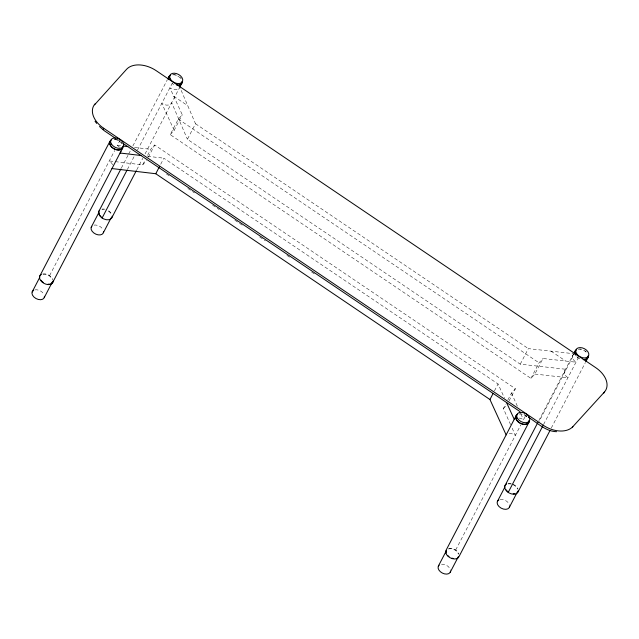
<?xml version="1.0" encoding="UTF-8"?>
<svg xmlns="http://www.w3.org/2000/svg" width="639" height="639" viewBox="0 0 639 639"><rect width="100%" height="100%" fill="white"/><g stroke="black" fill="none" stroke-linecap="round" stroke-linejoin="round"><path stroke-width="0.48" stroke-dasharray="3.19 2.4" d="M49.594 275.601L114.677 150.572M119.413 147.21A7.269 4.777 27.5 0 0 117.376 145.388L119.908 140.532M121.338 168.113L128.247 154.838M128.711 153.951L130.548 150.413M132.856 145.996L167.394 79.635M127.361 169.519L134.709 155.405M137.457 150.117L172.418 82.958M136.802 169.766L142.769 158.304M145.061 153.895L179.343 88.054M112.544 164.846A7.269 4.777 27.5 0 0 109.285 160.94L142.657 164.878L145.349 159.694M147.601 155.373L150.748 149.326L154.686 145.013L515.401 388.728L509.107 400.821M148.392 157.106L154.686 145.013M573.702 354.206A7.285 4.792 27.5 0 0 575.995 362.201L542.974 358.503L534.883 374.055L530.937 378.368L170.222 134.653L178.313 119.102L182.259 114.788L169.886 87.823A7.364 4.84 27.5 0 0 179.447 87.831M170.222 134.653L174.159 130.332L182.259 114.788M160.716 164.239L163.864 158.192L498.037 383.975L504.498 398.089M534.883 374.055L567.903 377.753A7.269 4.777 27.5 0 1 566.266 369.326L520.25 364.166L187.419 139.286L195.51 123.742L179.791 87.184M494.442 390.884L498.037 383.975M520.25 364.166L528.349 348.622L574.357 353.774L539.172 421.365M510.585 424.631L503.372 408.593L505.617 404.279M507.869 399.958L511.464 393.049L515.401 388.728M530.937 378.368L539.036 362.824L542.974 358.503M455.695 549.987L520.785 424.959M519.164 418.066A7.269 4.777 27.5 0 1 523.485 419.775L525.705 415.502M538.853 420.582L573.534 353.95M543.565 424.496L578.223 357.928M551.273 428.082L585.356 362.609M142.657 164.878L146.595 160.557M503.372 408.593L506.655 404.998M117.376 145.388L122.113 145.948M134.494 147.409L150.748 149.326M147.617 156.275L163.864 158.192M173.752 96.249L187.754 105.707M551.05 351.162L565.675 361.051M195.51 123.742L528.349 348.622M178.313 119.102L539.036 362.824M117.352 139.558L120.659 141.794M525.202 415.118L526.76 416.181M166.404 173.944L169.702 176.172M187.866 188.441L194.472 192.906M212.627 205.175L219.233 209.632M234.912 220.231L242.341 225.255M259.682 236.965L265.457 240.871M286.919 255.368L290.218 257.597M311.68 272.102L314.979 274.331M174.159 130.332L161.795 103.366A7.269 4.777 27.5 0 0 171.699 102.735L187.419 139.286M511.464 393.049L517.366 406.172M520.849 413.928L523.485 419.775M512.182 428.194L515.385 435.327A7.269 4.777 27.5 0 0 508.572 433.625M114.421 139.318A7.269 4.777 27.5 0 1 119.605 141.115M121.035 142.281A7.269 4.777 27.5 0 1 122.145 143.615M173.776 84.468A7.269 4.777 27.5 0 1 172.115 83.541M173.496 74.547A7.269 4.777 27.5 0 1 177.019 75.426M180.11 77.511A7.269 4.777 27.5 0 1 181.228 78.845M101.857 209.137A7.269 4.777 27.5 0 1 105.243 209.296M108.67 210.83A7.269 4.777 27.5 0 1 111.929 214.744M524.052 414.575A7.269 4.777 27.5 0 1 527.143 416.668M448.882 548.294A7.269 4.777 27.5 0 1 458.962 553.893M42.781 273.907A7.269 4.777 27.5 0 1 52.853 279.507M579.877 358.854A7.269 4.777 27.5 0 1 576.785 356.762M579.597 348.934A7.269 4.777 27.5 0 1 581.354 349.198M584.781 350.731A7.269 4.777 27.5 0 1 586.219 351.897M507.965 483.523A7.269 4.777 27.5 0 1 511.352 483.683M513.117 484.298A7.269 4.777 27.5 0 1 518.037 489.123M578.239 357.704A6.981 4.585 27.5 0 1 576.881 356.57M578.223 349.229A6.981 4.585 27.5 0 1 586.123 352.089M519.1 414.008A6.981 4.585 27.5 0 1 527.007 416.82M114.493 139.534A6.981 4.585 27.5 0 1 117.88 140.372M119.469 141.259A6.981 4.585 27.5 0 1 121.913 143.663M172.442 74.795A6.981 4.585 27.5 0 1 181.236 79.276M441.509 564.197A6.686 4.393 27.5 0 1 450.463 569.812M500.153 499.49A6.686 4.393 27.5 0 1 509.419 504.65M94.045 225.112A6.686 4.393 27.5 0 1 102.655 228.97M34.969 289.874A6.686 4.393 27.5 0 1 43.58 293.732M43.061 274.331A6.686 4.393 27.5 0 1 52.334 279.483M102.136 209.56A6.686 4.393 27.5 0 1 103.638 209.464M108.406 211.118A6.686 4.393 27.5 0 1 111.41 214.712M448.251 548.981A6.686 4.393 27.5 0 1 458.554 554.261M508.245 483.947A6.686 4.393 27.5 0 1 511.36 484.09M512.989 484.658A6.686 4.393 27.5 0 1 517.51 489.099"/><path stroke-width="0.96" d="M94.572 104.804L126.586 69.292A23.26 15.288 27.5 0 1 156.204 70.689L595.748 367.673A23.26 15.288 27.5 0 1 604.358 392.098L603.855 393.073M103.183 129.238L103.686 128.263A23.26 15.288 27.5 0 1 95.083 103.837M39.69 276.232L109.7 141.746M32.126 292.015L39.77 277.334M44.307 297.478L52.398 281.927M52.286 283.237L122.289 148.751M98.773 211.461L120.875 169M167.857 78.749L168.776 76.976M91.209 227.252L98.853 212.563M102.104 218.027L126.897 170.397M103.382 232.708L111.026 218.027M112.009 217.396L136.339 170.653M179.791 87.184L182.011 82.91M111.977 168.568L155.772 173.736L159.367 166.827M506.136 434.887L489.945 399.519L493.092 393.472M516.456 415.062L446.445 549.548A7.269 4.777 27.5 0 0 449.944 557.679A7.269 4.777 27.5 0 0 459.034 556.553L529.044 422.067M438.37 566.082L446.469 550.53M450.271 572.185L458.371 556.633M504.874 485.848L537.934 422.347M497.31 501.631L504.954 486.95M508.213 492.413L542.647 426.261M542.735 426.213L543.238 425.247A23.26 15.288 27.5 0 0 572.856 426.644L604.358 392.098M509.491 507.094L517.582 491.543M518.109 491.782L549.891 430.734M585.819 361.722L588.12 357.297M572.344 427.611L572.856 426.644M123.063 146.059L127.808 146.619M140.923 155.485L120.068 153.025A7.269 4.777 27.5 0 0 120.867 151.339M556.537 431.7C545.434 431.413 537.319 422.635 528.413 417.291M103.686 128.263L543.238 425.247M115.699 138.439L104.133 130.628L99.468 126.49M123.039 143.4L519.723 411.42L520.473 413.098M155.772 173.736L489.945 399.519M95.035 121.234L96.673 123.415M506.519 402.498L514.227 419.336A7.269 4.777 27.5 0 1 515.282 418.545M123.135 146.411A7.269 4.777 27.5 0 1 113.846 148.807A7.269 4.777 27.5 0 1 111.402 139.885M112.2 216.126A7.269 4.777 27.5 0 1 103.766 218.953A7.269 4.777 27.5 0 1 99.412 210.399M182.211 81.64A7.269 4.777 27.5 0 1 177.299 85.346M168.856 79.635A7.269 4.777 27.5 0 1 170.477 75.114M529.236 420.797A7.269 4.777 27.5 0 1 519.954 423.194A7.269 4.777 27.5 0 1 517.502 414.272M518.309 490.512A7.269 4.777 27.5 0 1 509.019 492.909A7.269 4.777 27.5 0 1 506.575 483.987M53.125 280.896A7.269 4.777 27.5 0 1 43.835 283.293A7.269 4.777 27.5 0 1 41.391 274.371M588.311 356.027A7.269 4.777 27.5 0 1 583.407 359.725M574.956 354.022A7.269 4.777 27.5 0 1 576.586 349.501M588.04 356.059A6.981 4.585 27.5 0 1 583.199 359.501M575.843 355.284A6.981 4.585 27.5 0 1 575.835 350.388M528.964 420.781A6.981 4.585 27.5 0 1 520.793 423.409A6.981 4.585 27.5 0 1 516.727 415.19M122.672 147.561A6.981 4.585 27.5 0 1 113.942 148.647A6.981 4.585 27.5 0 1 110.587 140.844M181.931 81.944A6.981 4.585 27.5 0 1 176.739 85.091M168.992 79.26A6.981 4.585 27.5 0 1 169.918 75.817M450.583 571.058A6.686 4.393 27.5 0 1 442.348 573.063A6.686 4.393 27.5 0 1 439.089 565.172M509.666 505.92A6.686 4.393 27.5 0 1 501.12 508.133A6.686 4.393 27.5 0 1 498.875 499.922M103.566 231.542A6.686 4.393 27.5 0 1 95.802 234.138A6.686 4.393 27.5 0 1 91.8 226.27M44.482 296.304A6.686 4.393 27.5 0 1 35.944 298.517A6.686 4.393 27.5 0 1 33.691 290.306M51.807 282.909A6.686 4.393 27.5 0 1 50.84 283.644M49.562 284.067A6.686 4.393 27.5 0 1 48.061 284.163M43.292 282.51A6.686 4.393 27.5 0 1 40.952 280.209M101.05 216.669A6.686 4.393 27.5 0 1 100.027 215.439M99.364 214.145A6.686 4.393 27.5 0 1 99.117 212.875M453.682 558.51A6.686 4.393 27.5 0 1 452.053 558.166M448.969 556.593A6.686 4.393 27.5 0 1 447.731 555.459M446.278 552.911A6.686 4.393 27.5 0 1 446.158 551.657M514.738 493.683A6.686 4.393 27.5 0 1 513.245 493.779M508.476 492.126A6.686 4.393 27.5 0 1 506.128 489.825M170.373 79.06A6.981 4.585 27.5 0 0 181.684 82.519A6.981 4.585 27.5 0 0 176.564 73.597A6.981 4.585 27.5 0 0 170.373 79.06M111.537 144.214A6.981 4.585 27.5 0 0 122.864 147.034A6.981 4.585 27.5 0 0 116.993 138.232A6.981 4.585 27.5 0 0 111.537 144.214M517.598 418.545A6.981 4.585 27.5 0 0 528.932 421.46A6.981 4.585 27.5 0 0 523.173 412.634A6.981 4.585 27.5 0 0 517.598 418.545M576.65 353.726A6.981 4.585 27.5 0 0 587.976 356.722A6.981 4.585 27.5 0 0 582.305 347.88A6.981 4.585 27.5 0 0 576.65 353.726"/></g></svg>
